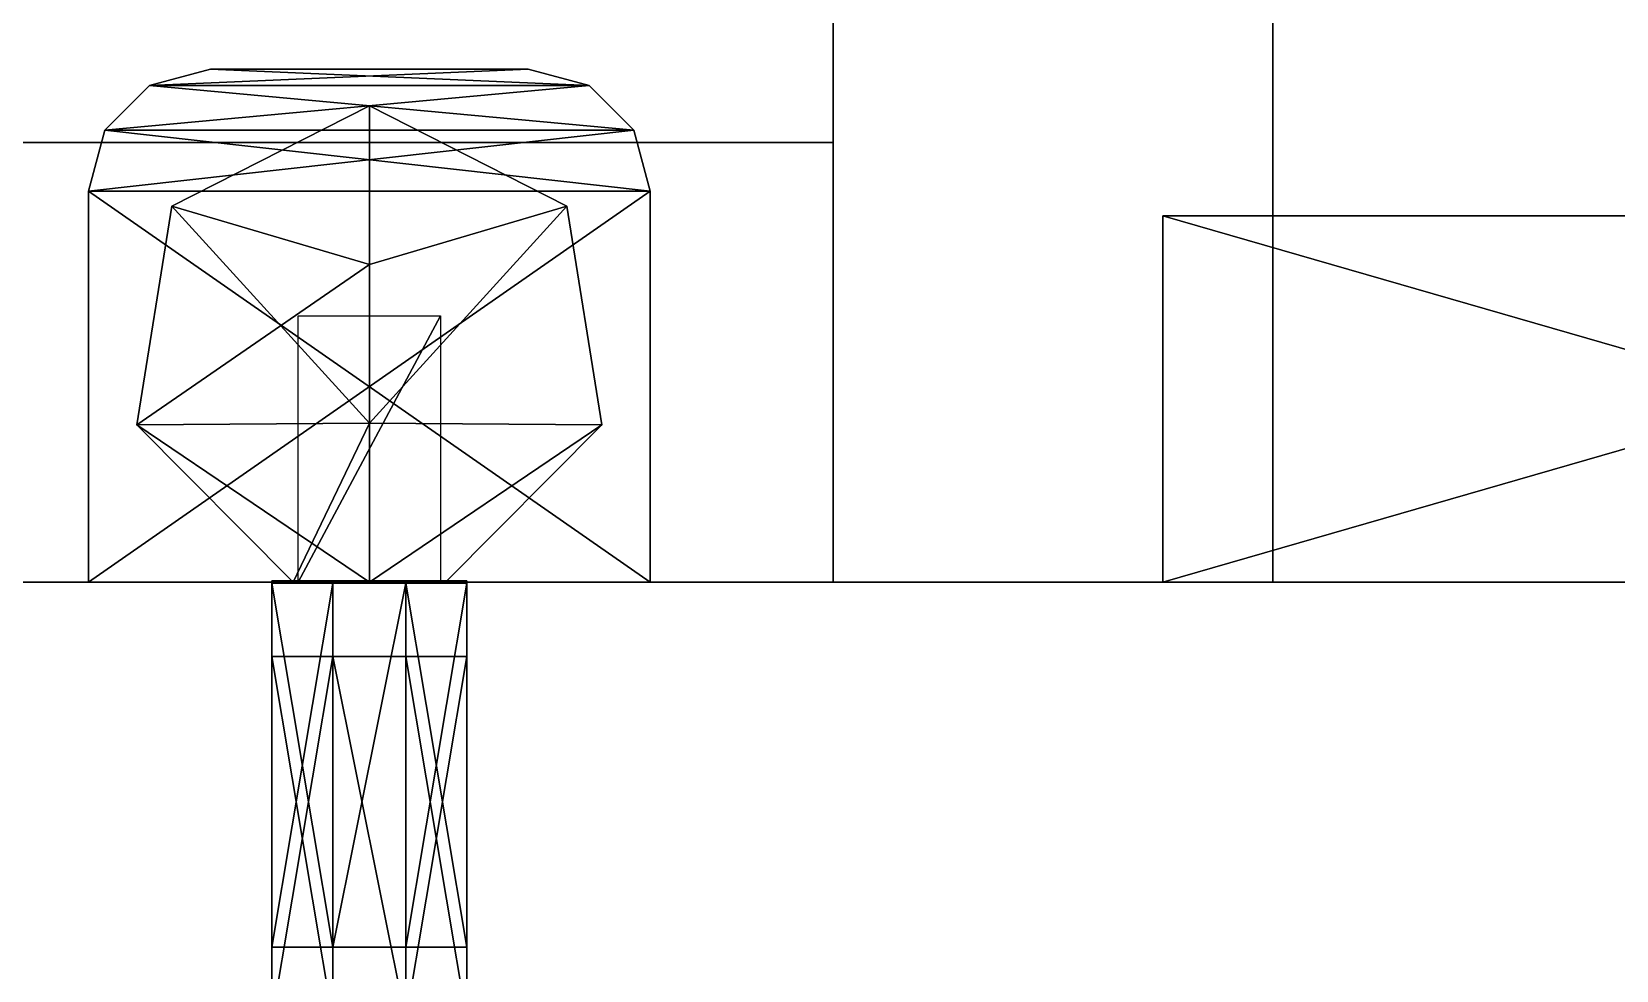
# Model space of a CAD drawing. Extents: x 0 to 4956, y -4930 to 0.
# Drawn here: x 559.2 to 624.1, y -2589.9 to -2551.5 of the extents above; entities that cross this region are included whole.
import ezdxf

# ---------------------------------------------------------------- set-up
doc = ezdxf.new("R2010")
doc.units = 0
for name, color, linetype in [('LAYER0', 7, 'CONTINUOUS'), ('LAYER144', 7, 'CONTINUOUS'), ('LAYER149', 7, 'CONTINUOUS'), ('LAYER162', 7, 'CONTINUOUS'), ('LAYER202', 7, 'CONTINUOUS'), ('LAYER207', 7, 'CONTINUOUS'), ('LAYER208', 254, 'CONTINUOUS'), ('LAYER218', 254, 'CONTINUOUS'), ('LAYER230', 7, 'CONTINUOUS'), ('LAYER235', 7, 'CONTINUOUS'), ('LAYER236', 254, 'CONTINUOUS'), ('LAYER246', 254, 'CONTINUOUS'), ('LAYER362', 253, 'CONTINUOUS'), ('LAYER364', 253, 'CONTINUOUS'), ('LAYER366', 253, 'CONTINUOUS'), ('LAYER368', 253, 'CONTINUOUS'), ('LAYER370', 253, 'CONTINUOUS'), ('LAYER533', 7, 'CONTINUOUS'), ('LAYER534', 7, 'CONTINUOUS')]:
    doc.layers.add(name, color=color, linetype=linetype)

msp = doc.modelspace()

# ---------------------------------------------------------------- linework, layer by layer
at = {"layer": 'LAYER0', "invisible_edges": 1}
for points in [[(4956, 0), (0, -4930), (0, 0), (4956, 0)], [(4956, -4930, 5), (0, 0, 5), (0, -4930, 5), (4956, -4930, 5)], [(0, 0, 5), (4956, -4930, 5), (4956, 0, 5), (0, 0, 5)], [(0, -4930), (4956, 0), (4956, -4930), (0, -4930)]]:
    msp.add_3dface(points, dxfattribs=at)
at = {"layer": 'LAYER144', "invisible_edges": 1}
for points in [[(120, -2574, 2545), (670, -2574, 5), (120, -2574, 5), (120, -2574, 2545)], [(670, -2574, 5), (120, -2574, 2545), (670, -2574, 2545), (670, -2574, 5)], [(120, -2592, 5), (670, -2574, 5), (670, -2592, 5), (120, -2592, 5)], [(670, -2574, 5), (120, -2592, 5), (120, -2574, 5), (670, -2574, 5)], [(120, -2574, 2545), (670, -2592, 2545), (670, -2574, 2545), (120, -2574, 2545)], [(670, -2592, 2545), (120, -2574, 2545), (120, -2592, 2545), (670, -2592, 2545)]]:
    msp.add_3dface(points, dxfattribs=at)
at = {"layer": 'LAYER149', "invisible_edges": 1}
for points in [[(120, -1794, 85), (670, -2574, 85), (120, -2574, 85), (120, -1794, 85)], [(670, -2574, 85), (120, -1794, 85), (670, -1794, 85), (670, -2574, 85)], [(670, -1794, 103), (120, -2574, 103), (670, -2574, 103), (670, -1794, 103)], [(120, -2574, 103), (670, -1794, 103), (120, -1794, 103), (120, -2574, 103)], [(120, -2574, 103), (670, -2574, 85), (670, -2574, 103), (120, -2574, 103)], [(670, -2574, 85), (120, -2574, 103), (120, -2574, 85), (670, -2574, 85)]]:
    msp.add_3dface(points, dxfattribs=at)
at = {"layer": 'LAYER162', "invisible_edges": 1}
for points in [[(120, -2574, 2544), (670, -1794, 2544), (120, -1794, 2544), (120, -2574, 2544)], [(670, -1794, 2544), (120, -2574, 2544), (670, -2574, 2544), (670, -1794, 2544)], [(670, -2574, 2526), (120, -1794, 2526), (670, -1794, 2526), (670, -2574, 2526)], [(120, -1794, 2526), (670, -2574, 2526), (120, -2574, 2526), (120, -1794, 2526)], [(120, -2574, 2544), (670, -2574, 2526), (670, -2574, 2544), (120, -2574, 2544)], [(670, -2574, 2526), (120, -2574, 2544), (120, -2574, 2526), (670, -2574, 2526)]]:
    msp.add_3dface(points, dxfattribs=at)
at = {"layer": 'LAYER202', "invisible_edges": 1}
for points in [[(144.6, -2574, 1989), (610, -1794, 1989), (144.6, -1794, 1989), (144.6, -2574, 1989)], [(610, -1794, 1989), (144.6, -2574, 1989), (610, -2574, 1989), (610, -1794, 1989)], [(610, -2574, 1971), (144.6, -1794, 1971), (610, -1794, 1971), (610, -2574, 1971)], [(144.6, -1794, 1971), (610, -2574, 1971), (144.6, -2574, 1971), (144.6, -1794, 1971)], [(610, -2574, 1971), (610, -1794, 1989), (610, -2574, 1989), (610, -2574, 1971)], [(610, -1794, 1989), (610, -2574, 1971), (610, -1794, 1971), (610, -1794, 1989)], [(144.6, -2574, 1989), (610, -2574, 1971), (610, -2574, 1989), (144.6, -2574, 1989)], [(610, -2574, 1971), (144.6, -2574, 1989), (144.6, -2574, 1971), (610, -2574, 1971)]]:
    msp.add_3dface(points, dxfattribs=at)
at = {"layer": 'LAYER207'}
for points in [[(566.5, -2553, 1969.01), (564, -2553.67, 1971), (566.5, -2553, 1971), (566.5, -2553, 1969.01)], [(564, -2553.67, 1969.01), (564, -2553.67, 1971), (566.5, -2553, 1969.01), (564, -2553.67, 1969.01)], [(579.5, -2553, 1969.01), (564, -2553.67, 1969.01), (566.5, -2553, 1969.01), (579.5, -2553, 1969.01)], [(582, -2553.67, 1969.01), (564, -2553.67, 1969.01), (579.5, -2553, 1969.01), (582, -2553.67, 1969.01)], [(564, -2553.67, 1971), (582, -2553.67, 1971), (566.5, -2553, 1971), (564, -2553.67, 1971)], [(579.5, -2553, 1969.01), (564, -2553.67, 1969.01), (582, -2553.67, 1969.01), (579.5, -2553, 1969.01)], [(566.5, -2553, 1969.01), (564, -2553.67, 1969.01), (579.5, -2553, 1969.01), (566.5, -2553, 1969.01)], [(579.5, -2553, 1971), (564, -2553.67, 1971), (582, -2553.67, 1971), (579.5, -2553, 1971)], [(566.5, -2553, 1971), (564, -2553.67, 1971), (579.5, -2553, 1971), (566.5, -2553, 1971)], [(564, -2553.67, 1969.01), (566.5, -2553, 1971), (566.5, -2553, 1969.01), (564, -2553.67, 1969.01)], [(564, -2553.67, 1971), (566.5, -2553, 1971), (564, -2553.67, 1969.01), (564, -2553.67, 1971)], [(566.5, -2553, 1971), (579.5, -2553, 1969.01), (579.5, -2553, 1971), (566.5, -2553, 1971)], [(566.5, -2553, 1969.01), (579.5, -2553, 1969.01), (566.5, -2553, 1971), (566.5, -2553, 1969.01)], [(566.5, -2553, 1969.01), (579.5, -2553, 1971), (579.5, -2553, 1969.01), (566.5, -2553, 1969.01)], [(566.5, -2553, 1971), (579.5, -2553, 1971), (566.5, -2553, 1969.01), (566.5, -2553, 1971)], [(566.5, -2553, 1971), (582, -2553.67, 1971), (579.5, -2553, 1971), (566.5, -2553, 1971)], [(579.5, -2553, 1971), (582, -2553.67, 1969.01), (579.5, -2553, 1969.01), (579.5, -2553, 1971)], [(582, -2553.67, 1971), (582, -2553.67, 1969.01), (579.5, -2553, 1971), (582, -2553.67, 1971)], [(582, -2553.67, 1969.01), (579.5, -2553, 1971), (579.5, -2553, 1969.01), (582, -2553.67, 1969.01)], [(582, -2553.67, 1971), (579.5, -2553, 1971), (582, -2553.67, 1969.01), (582, -2553.67, 1971)], [(564, -2553.67, 1969.01), (562.1699, -2555.5, 1971), (564, -2553.67, 1971), (564, -2553.67, 1969.01)], [(562.1699, -2555.5, 1969.01), (562.1699, -2555.5, 1971), (564, -2553.67, 1969.01), (562.1699, -2555.5, 1969.01)], [(582, -2553.67, 1969.01), (562.1699, -2555.5, 1969.01), (564, -2553.67, 1969.01), (582, -2553.67, 1969.01)], [(583.8301, -2555.5, 1969.01), (562.1699, -2555.5, 1969.01), (582, -2553.67, 1969.01), (583.8301, -2555.5, 1969.01)], [(562.1699, -2555.5, 1971), (583.8301, -2555.5, 1971), (564, -2553.67, 1971), (562.1699, -2555.5, 1971)], [(582, -2553.67, 1969.01), (562.1699, -2555.5, 1969.01), (583.8301, -2555.5, 1969.01), (582, -2553.67, 1969.01)], [(564, -2553.67, 1969.01), (562.1699, -2555.5, 1969.01), (582, -2553.67, 1969.01), (564, -2553.67, 1969.01)], [(582, -2553.67, 1971), (562.1699, -2555.5, 1971), (583.8301, -2555.5, 1971), (582, -2553.67, 1971)], [(564, -2553.67, 1971), (562.1699, -2555.5, 1971), (582, -2553.67, 1971), (564, -2553.67, 1971)], [(562.1699, -2555.5, 1969.01), (564, -2553.67, 1971), (564, -2553.67, 1969.01), (562.1699, -2555.5, 1969.01)], [(562.1699, -2555.5, 1971), (564, -2553.67, 1971), (562.1699, -2555.5, 1969.01), (562.1699, -2555.5, 1971)], [(564, -2553.67, 1971), (583.8301, -2555.5, 1971), (582, -2553.67, 1971), (564, -2553.67, 1971)], [(582, -2553.67, 1971), (583.8301, -2555.5, 1969.01), (582, -2553.67, 1969.01), (582, -2553.67, 1971)], [(583.8301, -2555.5, 1971), (583.8301, -2555.5, 1969.01), (582, -2553.67, 1971), (583.8301, -2555.5, 1971)], [(583.8301, -2555.5, 1969.01), (582, -2553.67, 1971), (582, -2553.67, 1969.01), (583.8301, -2555.5, 1969.01)], [(583.8301, -2555.5, 1971), (582, -2553.67, 1971), (583.8301, -2555.5, 1969.01), (583.8301, -2555.5, 1971)], [(564.9165, -2558.613, 1985), (573, -2561, 1985), (573, -2554.5, 1985), (564.9165, -2558.613, 1985)], [(573, -2554.5, 1971), (564.9165, -2558.613, 1985), (573, -2554.5, 1985), (573, -2554.5, 1971)], [(564.9165, -2558.613, 1971), (564.9165, -2558.613, 1985), (573, -2554.5, 1971), (564.9165, -2558.613, 1971)], [(573, -2554.5, 1971), (564.9165, -2558.613, 1985), (564.9165, -2558.613, 1971), (573, -2554.5, 1971)], [(573, -2554.5, 1985), (564.9165, -2558.613, 1985), (573, -2554.5, 1971), (573, -2554.5, 1985)], [(564.9165, -2558.613, 1985), (573, -2554.5, 1985), (573, -2561, 1985), (564.9165, -2558.613, 1985)], [(573, -2561, 1985), (581.0835, -2558.613, 1985), (573, -2554.5, 1985), (573, -2561, 1985)], [(573, -2554.5, 1985), (581.0835, -2558.613, 1971), (573, -2554.5, 1971), (573, -2554.5, 1985)], [(581.0835, -2558.613, 1985), (581.0835, -2558.613, 1971), (573, -2554.5, 1985), (581.0835, -2558.613, 1985)], [(581.0835, -2558.613, 1971), (573, -2554.5, 1985), (573, -2554.5, 1971), (581.0835, -2558.613, 1971)], [(581.0835, -2558.613, 1985), (573, -2554.5, 1985), (581.0835, -2558.613, 1971), (581.0835, -2558.613, 1985)], [(581.0835, -2558.613, 1985), (573, -2554.5, 1985), (573, -2561, 1985), (581.0835, -2558.613, 1985)], [(562.1699, -2555.5, 1969.01), (561.5, -2558, 1971), (562.1699, -2555.5, 1971), (562.1699, -2555.5, 1969.01)], [(561.5, -2558, 1969.01), (561.5, -2558, 1971), (562.1699, -2555.5, 1969.01), (561.5, -2558, 1969.01)], [(561.5, -2558, 1969.01), (562.1699, -2555.5, 1969.01), (584.5, -2558, 1969.01), (561.5, -2558, 1969.01)], [(561.5, -2558, 1971), (584.5, -2558, 1971), (562.1699, -2555.5, 1971), (561.5, -2558, 1971)], [(583.8301, -2555.5, 1969.01), (561.5, -2558, 1969.01), (584.5, -2558, 1969.01), (583.8301, -2555.5, 1969.01)], [(562.1699, -2555.5, 1969.01), (561.5, -2558, 1969.01), (583.8301, -2555.5, 1969.01), (562.1699, -2555.5, 1969.01)], [(583.8301, -2555.5, 1971), (561.5, -2558, 1971), (584.5, -2558, 1971), (583.8301, -2555.5, 1971)], [(562.1699, -2555.5, 1971), (561.5, -2558, 1971), (583.8301, -2555.5, 1971), (562.1699, -2555.5, 1971)], [(561.5, -2558, 1969.01), (562.1699, -2555.5, 1971), (562.1699, -2555.5, 1969.01), (561.5, -2558, 1969.01)], [(561.5, -2558, 1971), (562.1699, -2555.5, 1971), (561.5, -2558, 1969.01), (561.5, -2558, 1971)], [(584.5, -2558, 1969.01), (562.1699, -2555.5, 1969.01), (583.8301, -2555.5, 1969.01), (584.5, -2558, 1969.01)], [(562.1699, -2555.5, 1971), (584.5, -2558, 1971), (583.8301, -2555.5, 1971), (562.1699, -2555.5, 1971)], [(583.8301, -2555.5, 1971), (584.5, -2558, 1969.01), (583.8301, -2555.5, 1969.01), (583.8301, -2555.5, 1971)], [(584.5, -2558, 1971), (584.5, -2558, 1969.01), (583.8301, -2555.5, 1971), (584.5, -2558, 1971)], [(584.5, -2558, 1969.01), (583.8301, -2555.5, 1971), (583.8301, -2555.5, 1969.01), (584.5, -2558, 1969.01)], [(584.5, -2558, 1971), (583.8301, -2555.5, 1971), (584.5, -2558, 1969.01), (584.5, -2558, 1971)], [(561.5, -2574, 1969.01), (584.5, -2558, 1969.01), (584.5, -2574, 1969.01), (561.5, -2574, 1969.01)], [(561.5, -2558, 1969.01), (584.5, -2558, 1969.01), (561.5, -2574, 1969.01), (561.5, -2558, 1969.01)], [(561.5, -2574, 1971), (584.5, -2558, 1971), (584.5, -2574, 1971), (561.5, -2574, 1971)], [(561.5, -2558, 1971), (584.5, -2558, 1971), (561.5, -2574, 1971), (561.5, -2558, 1971)], [(561.5, -2558, 1971), (561.5, -2574, 1969.01), (561.5, -2558, 1969.01), (561.5, -2558, 1971)], [(561.5, -2574, 1971), (561.5, -2574, 1969.01), (561.5, -2558, 1971), (561.5, -2574, 1971)], [(584.5, -2558, 1969.01), (561.5, -2574, 1969.01), (561.5, -2558, 1969.01), (584.5, -2558, 1969.01)], [(584.5, -2574, 1969.01), (561.5, -2574, 1969.01), (584.5, -2558, 1969.01), (584.5, -2574, 1969.01)], [(561.5, -2574, 1969.01), (561.5, -2558, 1971), (561.5, -2558, 1969.01), (561.5, -2574, 1969.01)], [(561.5, -2574, 1971), (561.5, -2558, 1971), (561.5, -2574, 1969.01), (561.5, -2574, 1971)], [(561.5, -2558, 1971), (584.5, -2574, 1971), (584.5, -2558, 1971), (561.5, -2558, 1971)], [(561.5, -2574, 1971), (584.5, -2574, 1971), (561.5, -2558, 1971), (561.5, -2574, 1971)], [(584.5, -2558, 1969.01), (584.5, -2574, 1971), (584.5, -2574, 1969.01), (584.5, -2558, 1969.01)], [(584.5, -2558, 1971), (584.5, -2574, 1971), (584.5, -2558, 1969.01), (584.5, -2558, 1971)], [(584.5, -2574, 1971), (584.5, -2558, 1969.01), (584.5, -2558, 1971), (584.5, -2574, 1971)], [(584.5, -2574, 1969.01), (584.5, -2558, 1969.01), (584.5, -2574, 1971), (584.5, -2574, 1969.01)], [(563.4824, -2567.569, 1985), (573, -2561, 1985), (564.9165, -2558.613, 1985), (563.4824, -2567.569, 1985)], [(564.9165, -2558.613, 1971), (563.4824, -2567.569, 1985), (564.9165, -2558.613, 1985), (564.9165, -2558.613, 1971)], [(563.4824, -2567.569, 1971), (563.4824, -2567.569, 1985), (564.9165, -2558.613, 1971), (563.4824, -2567.569, 1971)], [(564.9165, -2558.613, 1971), (563.4824, -2567.569, 1985), (563.4824, -2567.569, 1971), (564.9165, -2558.613, 1971)], [(564.9165, -2558.613, 1985), (563.4824, -2567.569, 1985), (564.9165, -2558.613, 1971), (564.9165, -2558.613, 1985)], [(563.4824, -2567.569, 1985), (564.9165, -2558.613, 1985), (573, -2567.5, 1985), (563.4824, -2567.569, 1985)], [(573, -2567.5, 1985), (564.9165, -2558.613, 1985), (573, -2561, 1985), (573, -2567.5, 1985)], [(573, -2567.5, 1985), (581.0835, -2558.613, 1985), (573, -2561, 1985), (573, -2567.5, 1985)], [(582.5176, -2567.569, 1985), (581.0835, -2558.613, 1985), (573, -2567.5, 1985), (582.5176, -2567.569, 1985)], [(573, -2567.5, 1985), (581.0835, -2558.613, 1985), (573, -2561, 1985), (573, -2567.5, 1985)], [(582.5176, -2567.569, 1985), (581.0835, -2558.613, 1985), (573, -2567.5, 1985), (582.5176, -2567.569, 1985)], [(581.0835, -2558.613, 1985), (582.5176, -2567.569, 1971), (581.0835, -2558.613, 1971), (581.0835, -2558.613, 1985)], [(582.5176, -2567.569, 1985), (582.5176, -2567.569, 1971), (581.0835, -2558.613, 1985), (582.5176, -2567.569, 1985)], [(582.5176, -2567.569, 1971), (581.0835, -2558.613, 1985), (581.0835, -2558.613, 1971), (582.5176, -2567.569, 1971)], [(582.5176, -2567.569, 1985), (581.0835, -2558.613, 1985), (582.5176, -2567.569, 1971), (582.5176, -2567.569, 1985)], [(573, -2567.5, 1985), (573, -2561, 1985), (563.4824, -2567.569, 1985), (573, -2567.5, 1985)], [(575.9198, -2563.092, 1969), (570.0802, -2574, 1969), (570.0802, -2563.092, 1969), (575.9198, -2563.092, 1969)], [(575.9198, -2574, 1969), (570.0802, -2574, 1969), (575.9198, -2563.092, 1969), (575.9198, -2574, 1969)], [(569.8775, -2574, 1985), (573, -2567.5, 1985), (563.4824, -2567.569, 1985), (569.8775, -2574, 1985)], [(573, -2574, 1985), (563.4824, -2567.569, 1985), (573, -2567.5, 1985), (573, -2574, 1985)], [(563.4824, -2567.569, 1971), (569.8775, -2574, 1985), (563.4824, -2567.569, 1985), (563.4824, -2567.569, 1971)], [(569.8775, -2574, 1971), (569.8775, -2574, 1985), (563.4824, -2567.569, 1971), (569.8775, -2574, 1971)], [(563.4824, -2567.569, 1971), (569.8775, -2574, 1985), (569.8775, -2574, 1971), (563.4824, -2567.569, 1971)], [(563.4824, -2567.569, 1985), (569.8775, -2574, 1985), (563.4824, -2567.569, 1971), (563.4824, -2567.569, 1985)], [(569.8775, -2574, 1985), (563.4824, -2567.569, 1985), (573, -2574, 1985), (569.8775, -2574, 1985)], [(573, -2574, 1985), (573, -2567.5, 1985), (569.8775, -2574, 1985), (573, -2574, 1985)], [(573, -2574, 1985), (582.5176, -2567.569, 1985), (573, -2567.5, 1985), (573, -2574, 1985)], [(573, -2574, 1985), (582.5176, -2567.569, 1985), (573, -2567.5, 1985), (573, -2574, 1985)], [(576.1225, -2574, 1985), (582.5176, -2567.569, 1985), (573, -2574, 1985), (576.1225, -2574, 1985)], [(576.1225, -2574, 1985), (582.5176, -2567.569, 1985), (573, -2574, 1985), (576.1225, -2574, 1985)], [(582.5176, -2567.569, 1971), (576.1225, -2574, 1985), (576.1225, -2574, 1971), (582.5176, -2567.569, 1971)], [(582.5176, -2567.569, 1985), (576.1225, -2574, 1985), (582.5176, -2567.569, 1971), (582.5176, -2567.569, 1985)], [(576.1225, -2574, 1971), (582.5176, -2567.569, 1985), (582.5176, -2567.569, 1971), (576.1225, -2574, 1971)], [(576.1225, -2574, 1985), (582.5176, -2567.569, 1985), (576.1225, -2574, 1971), (576.1225, -2574, 1985)], [(584.5, -2574, 1969.01), (561.5, -2574, 1971), (561.5, -2574, 1969.01), (584.5, -2574, 1969.01)], [(584.5, -2574, 1971), (561.5, -2574, 1971), (584.5, -2574, 1969.01), (584.5, -2574, 1971)], [(561.5, -2574, 1969.01), (584.5, -2574, 1971), (584.5, -2574, 1969.01), (561.5, -2574, 1969.01)], [(561.5, -2574, 1971), (584.5, -2574, 1971), (561.5, -2574, 1969.01), (561.5, -2574, 1971)], [(576.1225, -2574, 1985), (569.8775, -2574, 1971), (576.1225, -2574, 1971), (576.1225, -2574, 1985)], [(569.8775, -2574, 1985), (569.8775, -2574, 1971), (576.1225, -2574, 1985), (569.8775, -2574, 1985)], [(569.8775, -2574, 1971), (576.1225, -2574, 1985), (576.1225, -2574, 1971), (569.8775, -2574, 1971)], [(569.8775, -2574, 1985), (576.1225, -2574, 1985), (569.8775, -2574, 1971), (569.8775, -2574, 1985)]]:
    msp.add_3dface(points, dxfattribs=at)
at = {"layer": 'LAYER208'}
for points in [[(571.5, -2573.95, 1979.83), (569, -2574.05, 1976.5), (571.5, -2574.05, 1979.83), (571.5, -2573.95, 1979.83)], [(569, -2573.95, 1976.5), (569, -2574.05, 1976.5), (571.5, -2573.95, 1979.83), (569, -2573.95, 1976.5)], [(569, -2573.95, 1976.5), (571.5, -2574.05, 1973.17), (569, -2574.05, 1976.5), (569, -2573.95, 1976.5)], [(571.5, -2573.95, 1973.17), (571.5, -2574.05, 1973.17), (569, -2573.95, 1976.5), (571.5, -2573.95, 1973.17)], [(577, -2573.95, 1980.5), (569, -2573.95, 1972.5), (569, -2573.95, 1980.5), (577, -2573.95, 1980.5)], [(577, -2573.95, 1972.5), (569, -2573.95, 1972.5), (577, -2573.95, 1980.5), (577, -2573.95, 1972.5)], [(569, -2574.05, 1972.5), (577, -2573.95, 1972.5), (577, -2574.05, 1972.5), (569, -2574.05, 1972.5)], [(569, -2573.95, 1972.5), (577, -2573.95, 1972.5), (569, -2574.05, 1972.5), (569, -2573.95, 1972.5)], [(577, -2574.05, 1980.5), (569, -2573.95, 1980.5), (569, -2574.05, 1980.5), (577, -2574.05, 1980.5)], [(577, -2573.95, 1980.5), (569, -2573.95, 1980.5), (577, -2574.05, 1980.5), (577, -2573.95, 1980.5)], [(569, -2574.05, 1972.5), (569, -2573.95, 1980.5), (569, -2573.95, 1972.5), (569, -2574.05, 1972.5)], [(569, -2574.05, 1980.5), (569, -2573.95, 1980.5), (569, -2574.05, 1972.5), (569, -2574.05, 1980.5)], [(571.5, -2574.05, 1979.83), (569, -2588.95, 1976.5), (571.5, -2588.95, 1979.83), (571.5, -2574.05, 1979.83)], [(569, -2574.05, 1976.5), (569, -2588.95, 1976.5), (571.5, -2574.05, 1979.83), (569, -2574.05, 1976.5)], [(569, -2574.05, 1976.5), (571.5, -2588.95, 1973.17), (569, -2588.95, 1976.5), (569, -2574.05, 1976.5)], [(571.5, -2574.05, 1973.17), (571.5, -2588.95, 1973.17), (569, -2574.05, 1976.5), (571.5, -2574.05, 1973.17)], [(569, -2574.05, 1980.5), (577, -2574.05, 1972.5), (577, -2574.05, 1980.5), (569, -2574.05, 1980.5)], [(569, -2574.05, 1972.5), (577, -2574.05, 1972.5), (569, -2574.05, 1980.5), (569, -2574.05, 1972.5)], [(571.5, -2573.95, 1979.83), (574.5, -2574.05, 1979.83), (574.5, -2573.95, 1979.83), (571.5, -2573.95, 1979.83)], [(571.5, -2574.05, 1979.83), (574.5, -2574.05, 1979.83), (571.5, -2573.95, 1979.83), (571.5, -2574.05, 1979.83)], [(571.5, -2574.05, 1973.17), (574.5, -2573.95, 1973.17), (574.5, -2574.05, 1973.17), (571.5, -2574.05, 1973.17)], [(571.5, -2573.95, 1973.17), (574.5, -2573.95, 1973.17), (571.5, -2574.05, 1973.17), (571.5, -2573.95, 1973.17)], [(571.5, -2588.95, 1979.83), (574.5, -2574.05, 1979.83), (571.5, -2574.05, 1979.83), (571.5, -2588.95, 1979.83)], [(574.5, -2588.95, 1979.83), (574.5, -2574.05, 1979.83), (571.5, -2588.95, 1979.83), (574.5, -2588.95, 1979.83)], [(571.5, -2588.95, 1973.17), (574.5, -2574.05, 1973.17), (574.5, -2588.95, 1973.17), (571.5, -2588.95, 1973.17)], [(571.5, -2574.05, 1973.17), (574.5, -2574.05, 1973.17), (571.5, -2588.95, 1973.17), (571.5, -2574.05, 1973.17)], [(574.5, -2574.05, 1979.83), (577, -2573.95, 1976.5), (574.5, -2573.95, 1979.83), (574.5, -2574.05, 1979.83)], [(577, -2574.05, 1976.5), (577, -2573.95, 1976.5), (574.5, -2574.05, 1979.83), (577, -2574.05, 1976.5)], [(577, -2574.05, 1976.5), (574.5, -2573.95, 1973.17), (577, -2573.95, 1976.5), (577, -2574.05, 1976.5)], [(574.5, -2574.05, 1973.17), (574.5, -2573.95, 1973.17), (577, -2574.05, 1976.5), (574.5, -2574.05, 1973.17)], [(574.5, -2588.95, 1979.83), (577, -2574.05, 1976.5), (574.5, -2574.05, 1979.83), (574.5, -2588.95, 1979.83)], [(577, -2588.95, 1976.5), (577, -2574.05, 1976.5), (574.5, -2588.95, 1979.83), (577, -2588.95, 1976.5)], [(577, -2588.95, 1976.5), (574.5, -2574.05, 1973.17), (577, -2574.05, 1976.5), (577, -2588.95, 1976.5)], [(574.5, -2588.95, 1973.17), (574.5, -2574.05, 1973.17), (577, -2588.95, 1976.5), (574.5, -2588.95, 1973.17)], [(577, -2574.05, 1980.5), (577, -2573.95, 1972.5), (577, -2573.95, 1980.5), (577, -2574.05, 1980.5)], [(577, -2574.05, 1972.5), (577, -2573.95, 1972.5), (577, -2574.05, 1980.5), (577, -2574.05, 1972.5)], [(569, -2588.95, 1976.5), (577, -2588.95, 1976.5), (571.5, -2588.95, 1979.83), (569, -2588.95, 1976.5)], [(569, -2588.95, 1976.5), (574.5, -2588.95, 1973.17), (577, -2588.95, 1976.5), (569, -2588.95, 1976.5)], [(571.5, -2588.95, 1973.17), (574.5, -2588.95, 1973.17), (569, -2588.95, 1976.5), (571.5, -2588.95, 1973.17)], [(571.5, -2588.95, 1979.83), (577, -2588.95, 1976.5), (574.5, -2588.95, 1979.83), (571.5, -2588.95, 1979.83)]]:
    msp.add_3dface(points, dxfattribs=at)
at = {"layer": 'LAYER218'}
for points in [[(571.5, -2577.05, 1979.83), (577, -2577.05, 1976.5), (569, -2577.05, 1976.5), (571.5, -2577.05, 1979.83)], [(577, -2577.05, 1976.5), (574.5, -2577.05, 1973.17), (569, -2577.05, 1976.5), (577, -2577.05, 1976.5)], [(569, -2577.05, 1976.5), (574.5, -2577.05, 1973.17), (571.5, -2577.05, 1973.17), (569, -2577.05, 1976.5)], [(571.5, -2577.05, 1979.83), (569, -2577.05, 1976.5), (571.5, -2591.95, 1979.83), (571.5, -2577.05, 1979.83)], [(571.5, -2591.95, 1979.83), (569, -2577.05, 1976.5), (569, -2591.95, 1976.5), (571.5, -2591.95, 1979.83)], [(569, -2577.05, 1976.5), (571.5, -2577.05, 1973.17), (569, -2591.95, 1976.5), (569, -2577.05, 1976.5)], [(569, -2591.95, 1976.5), (571.5, -2577.05, 1973.17), (571.5, -2591.95, 1973.17), (569, -2591.95, 1976.5)], [(574.5, -2577.05, 1979.83), (577, -2577.05, 1976.5), (571.5, -2577.05, 1979.83), (574.5, -2577.05, 1979.83)], [(571.5, -2591.95, 1979.83), (574.5, -2591.95, 1979.83), (571.5, -2577.05, 1979.83), (571.5, -2591.95, 1979.83)], [(571.5, -2577.05, 1979.83), (574.5, -2591.95, 1979.83), (574.5, -2577.05, 1979.83), (571.5, -2577.05, 1979.83)], [(574.5, -2577.05, 1973.17), (574.5, -2591.95, 1973.17), (571.5, -2577.05, 1973.17), (574.5, -2577.05, 1973.17)], [(571.5, -2577.05, 1973.17), (574.5, -2591.95, 1973.17), (571.5, -2591.95, 1973.17), (571.5, -2577.05, 1973.17)], [(574.5, -2591.95, 1979.83), (577, -2591.95, 1976.5), (574.5, -2577.05, 1979.83), (574.5, -2591.95, 1979.83)], [(574.5, -2577.05, 1979.83), (577, -2591.95, 1976.5), (577, -2577.05, 1976.5), (574.5, -2577.05, 1979.83)], [(577, -2591.95, 1976.5), (574.5, -2591.95, 1973.17), (577, -2577.05, 1976.5), (577, -2591.95, 1976.5)], [(577, -2577.05, 1976.5), (574.5, -2591.95, 1973.17), (574.5, -2577.05, 1973.17), (577, -2577.05, 1976.5)]]:
    msp.add_3dface(points, dxfattribs=at)
at = {"layer": 'LAYER230', "invisible_edges": 1}
for points in [[(144.6, -2574, 871), (610, -1794, 871), (144.6, -1794, 871), (144.6, -2574, 871)], [(610, -1794, 871), (144.6, -2574, 871), (610, -2574, 871), (610, -1794, 871)], [(610, -2574, 853), (144.6, -1794, 853), (610, -1794, 853), (610, -2574, 853)], [(144.6, -1794, 853), (610, -2574, 853), (144.6, -2574, 853), (144.6, -1794, 853)], [(610, -2574, 853), (610, -1794, 871), (610, -2574, 871), (610, -2574, 853)], [(610, -1794, 871), (610, -2574, 853), (610, -1794, 853), (610, -1794, 871)], [(144.6, -2574, 871), (610, -2574, 853), (610, -2574, 871), (144.6, -2574, 871)], [(610, -2574, 853), (144.6, -2574, 871), (144.6, -2574, 853), (610, -2574, 853)]]:
    msp.add_3dface(points, dxfattribs=at)
at = {"layer": 'LAYER235'}
for points in [[(566.5, -2553, 851.01), (564, -2553.67, 853), (566.5, -2553, 853), (566.5, -2553, 851.01)], [(564, -2553.67, 851.01), (564, -2553.67, 853), (566.5, -2553, 851.01), (564, -2553.67, 851.01)], [(579.5, -2553, 851.01), (564, -2553.67, 851.01), (566.5, -2553, 851.01), (579.5, -2553, 851.01)], [(582, -2553.67, 851.01), (564, -2553.67, 851.01), (579.5, -2553, 851.01), (582, -2553.67, 851.01)], [(564, -2553.67, 853), (582, -2553.67, 853), (566.5, -2553, 853), (564, -2553.67, 853)], [(579.5, -2553, 851.01), (564, -2553.67, 851.01), (582, -2553.67, 851.01), (579.5, -2553, 851.01)], [(566.5, -2553, 851.01), (564, -2553.67, 851.01), (579.5, -2553, 851.01), (566.5, -2553, 851.01)], [(579.5, -2553, 853), (564, -2553.67, 853), (582, -2553.67, 853), (579.5, -2553, 853)], [(566.5, -2553, 853), (564, -2553.67, 853), (579.5, -2553, 853), (566.5, -2553, 853)], [(564, -2553.67, 851.01), (566.5, -2553, 853), (566.5, -2553, 851.01), (564, -2553.67, 851.01)], [(564, -2553.67, 853), (566.5, -2553, 853), (564, -2553.67, 851.01), (564, -2553.67, 853)], [(566.5, -2553, 853), (579.5, -2553, 851.01), (579.5, -2553, 853), (566.5, -2553, 853)], [(566.5, -2553, 851.01), (579.5, -2553, 851.01), (566.5, -2553, 853), (566.5, -2553, 851.01)], [(566.5, -2553, 851.01), (579.5, -2553, 853), (579.5, -2553, 851.01), (566.5, -2553, 851.01)], [(566.5, -2553, 853), (579.5, -2553, 853), (566.5, -2553, 851.01), (566.5, -2553, 853)], [(566.5, -2553, 853), (582, -2553.67, 853), (579.5, -2553, 853), (566.5, -2553, 853)], [(579.5, -2553, 853), (582, -2553.67, 851.01), (579.5, -2553, 851.01), (579.5, -2553, 853)], [(582, -2553.67, 853), (582, -2553.67, 851.01), (579.5, -2553, 853), (582, -2553.67, 853)], [(582, -2553.67, 851.01), (579.5, -2553, 853), (579.5, -2553, 851.01), (582, -2553.67, 851.01)], [(582, -2553.67, 853), (579.5, -2553, 853), (582, -2553.67, 851.01), (582, -2553.67, 853)], [(564, -2553.67, 851.01), (562.1699, -2555.5, 853), (564, -2553.67, 853), (564, -2553.67, 851.01)], [(562.1699, -2555.5, 851.01), (562.1699, -2555.5, 853), (564, -2553.67, 851.01), (562.1699, -2555.5, 851.01)], [(582, -2553.67, 851.01), (562.1699, -2555.5, 851.01), (564, -2553.67, 851.01), (582, -2553.67, 851.01)], [(583.8301, -2555.5, 851.01), (562.1699, -2555.5, 851.01), (582, -2553.67, 851.01), (583.8301, -2555.5, 851.01)], [(562.1699, -2555.5, 853), (583.8301, -2555.5, 853), (564, -2553.67, 853), (562.1699, -2555.5, 853)], [(582, -2553.67, 851.01), (562.1699, -2555.5, 851.01), (583.8301, -2555.5, 851.01), (582, -2553.67, 851.01)], [(564, -2553.67, 851.01), (562.1699, -2555.5, 851.01), (582, -2553.67, 851.01), (564, -2553.67, 851.01)], [(582, -2553.67, 853), (562.1699, -2555.5, 853), (583.8301, -2555.5, 853), (582, -2553.67, 853)], [(564, -2553.67, 853), (562.1699, -2555.5, 853), (582, -2553.67, 853), (564, -2553.67, 853)], [(562.1699, -2555.5, 851.01), (564, -2553.67, 853), (564, -2553.67, 851.01), (562.1699, -2555.5, 851.01)], [(562.1699, -2555.5, 853), (564, -2553.67, 853), (562.1699, -2555.5, 851.01), (562.1699, -2555.5, 853)], [(564, -2553.67, 853), (583.8301, -2555.5, 853), (582, -2553.67, 853), (564, -2553.67, 853)], [(582, -2553.67, 853), (583.8301, -2555.5, 851.01), (582, -2553.67, 851.01), (582, -2553.67, 853)], [(583.8301, -2555.5, 853), (583.8301, -2555.5, 851.01), (582, -2553.67, 853), (583.8301, -2555.5, 853)], [(583.8301, -2555.5, 851.01), (582, -2553.67, 853), (582, -2553.67, 851.01), (583.8301, -2555.5, 851.01)], [(583.8301, -2555.5, 853), (582, -2553.67, 853), (583.8301, -2555.5, 851.01), (583.8301, -2555.5, 853)], [(564.9165, -2558.613, 867), (573, -2561, 867), (573, -2554.5, 867), (564.9165, -2558.613, 867)], [(573, -2554.5, 853), (564.9165, -2558.613, 867), (573, -2554.5, 867), (573, -2554.5, 853)], [(564.9165, -2558.613, 853), (564.9165, -2558.613, 867), (573, -2554.5, 853), (564.9165, -2558.613, 853)], [(573, -2554.5, 853), (564.9165, -2558.613, 867), (564.9165, -2558.613, 853), (573, -2554.5, 853)], [(573, -2554.5, 867), (564.9165, -2558.613, 867), (573, -2554.5, 853), (573, -2554.5, 867)], [(564.9165, -2558.613, 867), (573, -2554.5, 867), (573, -2561, 867), (564.9165, -2558.613, 867)], [(573, -2561, 867), (581.0835, -2558.613, 867), (573, -2554.5, 867), (573, -2561, 867)], [(573, -2554.5, 867), (581.0835, -2558.613, 853), (573, -2554.5, 853), (573, -2554.5, 867)], [(581.0835, -2558.613, 867), (581.0835, -2558.613, 853), (573, -2554.5, 867), (581.0835, -2558.613, 867)], [(581.0835, -2558.613, 853), (573, -2554.5, 867), (573, -2554.5, 853), (581.0835, -2558.613, 853)], [(581.0835, -2558.613, 867), (573, -2554.5, 867), (581.0835, -2558.613, 853), (581.0835, -2558.613, 867)], [(581.0835, -2558.613, 867), (573, -2554.5, 867), (573, -2561, 867), (581.0835, -2558.613, 867)], [(562.1699, -2555.5, 851.01), (561.5, -2558, 853), (562.1699, -2555.5, 853), (562.1699, -2555.5, 851.01)], [(561.5, -2558, 851.01), (561.5, -2558, 853), (562.1699, -2555.5, 851.01), (561.5, -2558, 851.01)], [(561.5, -2558, 851.01), (562.1699, -2555.5, 851.01), (584.5, -2558, 851.01), (561.5, -2558, 851.01)], [(561.5, -2558, 853), (584.5, -2558, 853), (562.1699, -2555.5, 853), (561.5, -2558, 853)], [(583.8301, -2555.5, 851.01), (561.5, -2558, 851.01), (584.5, -2558, 851.01), (583.8301, -2555.5, 851.01)], [(562.1699, -2555.5, 851.01), (561.5, -2558, 851.01), (583.8301, -2555.5, 851.01), (562.1699, -2555.5, 851.01)], [(583.8301, -2555.5, 853), (561.5, -2558, 853), (584.5, -2558, 853), (583.8301, -2555.5, 853)], [(562.1699, -2555.5, 853), (561.5, -2558, 853), (583.8301, -2555.5, 853), (562.1699, -2555.5, 853)], [(561.5, -2558, 851.01), (562.1699, -2555.5, 853), (562.1699, -2555.5, 851.01), (561.5, -2558, 851.01)], [(561.5, -2558, 853), (562.1699, -2555.5, 853), (561.5, -2558, 851.01), (561.5, -2558, 853)], [(584.5, -2558, 851.01), (562.1699, -2555.5, 851.01), (583.8301, -2555.5, 851.01), (584.5, -2558, 851.01)], [(562.1699, -2555.5, 853), (584.5, -2558, 853), (583.8301, -2555.5, 853), (562.1699, -2555.5, 853)], [(583.8301, -2555.5, 853), (584.5, -2558, 851.01), (583.8301, -2555.5, 851.01), (583.8301, -2555.5, 853)], [(584.5, -2558, 853), (584.5, -2558, 851.01), (583.8301, -2555.5, 853), (584.5, -2558, 853)], [(584.5, -2558, 851.01), (583.8301, -2555.5, 853), (583.8301, -2555.5, 851.01), (584.5, -2558, 851.01)], [(584.5, -2558, 853), (583.8301, -2555.5, 853), (584.5, -2558, 851.01), (584.5, -2558, 853)], [(561.5, -2574, 851.01), (584.5, -2558, 851.01), (584.5, -2574, 851.01), (561.5, -2574, 851.01)], [(561.5, -2558, 851.01), (584.5, -2558, 851.01), (561.5, -2574, 851.01), (561.5, -2558, 851.01)], [(561.5, -2574, 853), (584.5, -2558, 853), (584.5, -2574, 853), (561.5, -2574, 853)], [(561.5, -2558, 853), (584.5, -2558, 853), (561.5, -2574, 853), (561.5, -2558, 853)], [(561.5, -2558, 853), (561.5, -2574, 851.01), (561.5, -2558, 851.01), (561.5, -2558, 853)], [(561.5, -2574, 853), (561.5, -2574, 851.01), (561.5, -2558, 853), (561.5, -2574, 853)], [(584.5, -2558, 851.01), (561.5, -2574, 851.01), (561.5, -2558, 851.01), (584.5, -2558, 851.01)], [(584.5, -2574, 851.01), (561.5, -2574, 851.01), (584.5, -2558, 851.01), (584.5, -2574, 851.01)], [(561.5, -2574, 851.01), (561.5, -2558, 853), (561.5, -2558, 851.01), (561.5, -2574, 851.01)], [(561.5, -2574, 853), (561.5, -2558, 853), (561.5, -2574, 851.01), (561.5, -2574, 853)], [(561.5, -2558, 853), (584.5, -2574, 853), (584.5, -2558, 853), (561.5, -2558, 853)], [(561.5, -2574, 853), (584.5, -2574, 853), (561.5, -2558, 853), (561.5, -2574, 853)], [(584.5, -2558, 851.01), (584.5, -2574, 853), (584.5, -2574, 851.01), (584.5, -2558, 851.01)], [(584.5, -2558, 853), (584.5, -2574, 853), (584.5, -2558, 851.01), (584.5, -2558, 853)], [(584.5, -2574, 853), (584.5, -2558, 851.01), (584.5, -2558, 853), (584.5, -2574, 853)], [(584.5, -2574, 851.01), (584.5, -2558, 851.01), (584.5, -2574, 853), (584.5, -2574, 851.01)], [(563.4824, -2567.569, 867), (573, -2561, 867), (564.9165, -2558.613, 867), (563.4824, -2567.569, 867)], [(564.9165, -2558.613, 853), (563.4824, -2567.569, 867), (564.9165, -2558.613, 867), (564.9165, -2558.613, 853)], [(563.4824, -2567.569, 853), (563.4824, -2567.569, 867), (564.9165, -2558.613, 853), (563.4824, -2567.569, 853)], [(564.9165, -2558.613, 853), (563.4824, -2567.569, 867), (563.4824, -2567.569, 853), (564.9165, -2558.613, 853)], [(564.9165, -2558.613, 867), (563.4824, -2567.569, 867), (564.9165, -2558.613, 853), (564.9165, -2558.613, 867)], [(563.4824, -2567.569, 867), (564.9165, -2558.613, 867), (573, -2567.5, 867), (563.4824, -2567.569, 867)], [(573, -2567.5, 867), (564.9165, -2558.613, 867), (573, -2561, 867), (573, -2567.5, 867)], [(573, -2567.5, 867), (581.0835, -2558.613, 867), (573, -2561, 867), (573, -2567.5, 867)], [(582.5176, -2567.569, 867), (581.0835, -2558.613, 867), (573, -2567.5, 867), (582.5176, -2567.569, 867)], [(573, -2567.5, 867), (581.0835, -2558.613, 867), (573, -2561, 867), (573, -2567.5, 867)], [(582.5176, -2567.569, 867), (581.0835, -2558.613, 867), (573, -2567.5, 867), (582.5176, -2567.569, 867)], [(581.0835, -2558.613, 867), (582.5176, -2567.569, 853), (581.0835, -2558.613, 853), (581.0835, -2558.613, 867)], [(582.5176, -2567.569, 867), (582.5176, -2567.569, 853), (581.0835, -2558.613, 867), (582.5176, -2567.569, 867)], [(582.5176, -2567.569, 853), (581.0835, -2558.613, 867), (581.0835, -2558.613, 853), (582.5176, -2567.569, 853)], [(582.5176, -2567.569, 867), (581.0835, -2558.613, 867), (582.5176, -2567.569, 853), (582.5176, -2567.569, 867)], [(573, -2567.5, 867), (573, -2561, 867), (563.4824, -2567.569, 867), (573, -2567.5, 867)], [(575.9198, -2563.092, 851), (570.0802, -2574, 851), (570.0802, -2563.092, 851), (575.9198, -2563.092, 851)], [(575.9198, -2574, 851), (570.0802, -2574, 851), (575.9198, -2563.092, 851), (575.9198, -2574, 851)], [(569.8775, -2574, 867), (573, -2567.5, 867), (563.4824, -2567.569, 867), (569.8775, -2574, 867)], [(573, -2574, 867), (563.4824, -2567.569, 867), (573, -2567.5, 867), (573, -2574, 867)], [(563.4824, -2567.569, 853), (569.8775, -2574, 867), (563.4824, -2567.569, 867), (563.4824, -2567.569, 853)], [(569.8775, -2574, 853), (569.8775, -2574, 867), (563.4824, -2567.569, 853), (569.8775, -2574, 853)], [(563.4824, -2567.569, 853), (569.8775, -2574, 867), (569.8775, -2574, 853), (563.4824, -2567.569, 853)], [(563.4824, -2567.569, 867), (569.8775, -2574, 867), (563.4824, -2567.569, 853), (563.4824, -2567.569, 867)], [(569.8775, -2574, 867), (563.4824, -2567.569, 867), (573, -2574, 867), (569.8775, -2574, 867)], [(573, -2574, 867), (573, -2567.5, 867), (569.8775, -2574, 867), (573, -2574, 867)], [(573, -2574, 867), (582.5176, -2567.569, 867), (573, -2567.5, 867), (573, -2574, 867)], [(573, -2574, 867), (582.5176, -2567.569, 867), (573, -2567.5, 867), (573, -2574, 867)], [(576.1225, -2574, 867), (582.5176, -2567.569, 867), (573, -2574, 867), (576.1225, -2574, 867)], [(576.1225, -2574, 867), (582.5176, -2567.569, 867), (573, -2574, 867), (576.1225, -2574, 867)], [(582.5176, -2567.569, 853), (576.1225, -2574, 867), (576.1225, -2574, 853), (582.5176, -2567.569, 853)], [(582.5176, -2567.569, 867), (576.1225, -2574, 867), (582.5176, -2567.569, 853), (582.5176, -2567.569, 867)], [(576.1225, -2574, 853), (582.5176, -2567.569, 867), (582.5176, -2567.569, 853), (576.1225, -2574, 853)], [(576.1225, -2574, 867), (582.5176, -2567.569, 867), (576.1225, -2574, 853), (576.1225, -2574, 867)], [(584.5, -2574, 851.01), (561.5, -2574, 853), (561.5, -2574, 851.01), (584.5, -2574, 851.01)], [(584.5, -2574, 853), (561.5, -2574, 853), (584.5, -2574, 851.01), (584.5, -2574, 853)], [(561.5, -2574, 851.01), (584.5, -2574, 853), (584.5, -2574, 851.01), (561.5, -2574, 851.01)], [(561.5, -2574, 853), (584.5, -2574, 853), (561.5, -2574, 851.01), (561.5, -2574, 853)], [(576.1225, -2574, 867), (569.8775, -2574, 853), (576.1225, -2574, 853), (576.1225, -2574, 867)], [(569.8775, -2574, 867), (569.8775, -2574, 853), (576.1225, -2574, 867), (569.8775, -2574, 867)], [(569.8775, -2574, 853), (576.1225, -2574, 867), (576.1225, -2574, 853), (569.8775, -2574, 853)], [(569.8775, -2574, 867), (576.1225, -2574, 867), (569.8775, -2574, 853), (569.8775, -2574, 867)]]:
    msp.add_3dface(points, dxfattribs=at)
at = {"layer": 'LAYER236'}
for points in [[(571.5, -2573.95, 861.8301), (569, -2574.05, 858.5), (571.5, -2574.05, 861.8301), (571.5, -2573.95, 861.8301)], [(569, -2573.95, 858.5), (569, -2574.05, 858.5), (571.5, -2573.95, 861.8301), (569, -2573.95, 858.5)], [(569, -2573.95, 858.5), (571.5, -2574.05, 855.1699), (569, -2574.05, 858.5), (569, -2573.95, 858.5)], [(571.5, -2573.95, 855.1699), (571.5, -2574.05, 855.1699), (569, -2573.95, 858.5), (571.5, -2573.95, 855.1699)], [(577, -2573.95, 862.5), (569, -2573.95, 854.5), (569, -2573.95, 862.5), (577, -2573.95, 862.5)], [(577, -2573.95, 854.5), (569, -2573.95, 854.5), (577, -2573.95, 862.5), (577, -2573.95, 854.5)], [(569, -2574.05, 854.5), (577, -2573.95, 854.5), (577, -2574.05, 854.5), (569, -2574.05, 854.5)], [(569, -2573.95, 854.5), (577, -2573.95, 854.5), (569, -2574.05, 854.5), (569, -2573.95, 854.5)], [(577, -2574.05, 862.5), (569, -2573.95, 862.5), (569, -2574.05, 862.5), (577, -2574.05, 862.5)], [(577, -2573.95, 862.5), (569, -2573.95, 862.5), (577, -2574.05, 862.5), (577, -2573.95, 862.5)], [(569, -2574.05, 854.5), (569, -2573.95, 862.5), (569, -2573.95, 854.5), (569, -2574.05, 854.5)], [(569, -2574.05, 862.5), (569, -2573.95, 862.5), (569, -2574.05, 854.5), (569, -2574.05, 862.5)], [(571.5, -2574.05, 861.8301), (569, -2588.95, 858.5), (571.5, -2588.95, 861.8301), (571.5, -2574.05, 861.8301)], [(569, -2574.05, 858.5), (569, -2588.95, 858.5), (571.5, -2574.05, 861.8301), (569, -2574.05, 858.5)], [(569, -2574.05, 858.5), (571.5, -2588.95, 855.1699), (569, -2588.95, 858.5), (569, -2574.05, 858.5)], [(571.5, -2574.05, 855.1699), (571.5, -2588.95, 855.1699), (569, -2574.05, 858.5), (571.5, -2574.05, 855.1699)], [(569, -2574.05, 862.5), (577, -2574.05, 854.5), (577, -2574.05, 862.5), (569, -2574.05, 862.5)], [(569, -2574.05, 854.5), (577, -2574.05, 854.5), (569, -2574.05, 862.5), (569, -2574.05, 854.5)], [(571.5, -2573.95, 861.8301), (574.5, -2574.05, 861.8301), (574.5, -2573.95, 861.8301), (571.5, -2573.95, 861.8301)], [(571.5, -2574.05, 861.8301), (574.5, -2574.05, 861.8301), (571.5, -2573.95, 861.8301), (571.5, -2574.05, 861.8301)], [(571.5, -2574.05, 855.1699), (574.5, -2573.95, 855.1699), (574.5, -2574.05, 855.1699), (571.5, -2574.05, 855.1699)], [(571.5, -2573.95, 855.1699), (574.5, -2573.95, 855.1699), (571.5, -2574.05, 855.1699), (571.5, -2573.95, 855.1699)], [(571.5, -2588.95, 861.8301), (574.5, -2574.05, 861.8301), (571.5, -2574.05, 861.8301), (571.5, -2588.95, 861.8301)], [(574.5, -2588.95, 861.8301), (574.5, -2574.05, 861.8301), (571.5, -2588.95, 861.8301), (574.5, -2588.95, 861.8301)], [(571.5, -2588.95, 855.1699), (574.5, -2574.05, 855.1699), (574.5, -2588.95, 855.1699), (571.5, -2588.95, 855.1699)], [(571.5, -2574.05, 855.1699), (574.5, -2574.05, 855.1699), (571.5, -2588.95, 855.1699), (571.5, -2574.05, 855.1699)], [(574.5, -2574.05, 861.8301), (577, -2573.95, 858.5), (574.5, -2573.95, 861.8301), (574.5, -2574.05, 861.8301)], [(577, -2574.05, 858.5), (577, -2573.95, 858.5), (574.5, -2574.05, 861.8301), (577, -2574.05, 858.5)], [(577, -2574.05, 858.5), (574.5, -2573.95, 855.1699), (577, -2573.95, 858.5), (577, -2574.05, 858.5)], [(574.5, -2574.05, 855.1699), (574.5, -2573.95, 855.1699), (577, -2574.05, 858.5), (574.5, -2574.05, 855.1699)], [(574.5, -2588.95, 861.8301), (577, -2574.05, 858.5), (574.5, -2574.05, 861.8301), (574.5, -2588.95, 861.8301)], [(577, -2588.95, 858.5), (577, -2574.05, 858.5), (574.5, -2588.95, 861.8301), (577, -2588.95, 858.5)], [(577, -2588.95, 858.5), (574.5, -2574.05, 855.1699), (577, -2574.05, 858.5), (577, -2588.95, 858.5)], [(574.5, -2588.95, 855.1699), (574.5, -2574.05, 855.1699), (577, -2588.95, 858.5), (574.5, -2588.95, 855.1699)], [(577, -2574.05, 862.5), (577, -2573.95, 854.5), (577, -2573.95, 862.5), (577, -2574.05, 862.5)], [(577, -2574.05, 854.5), (577, -2573.95, 854.5), (577, -2574.05, 862.5), (577, -2574.05, 854.5)], [(569, -2588.95, 858.5), (577, -2588.95, 858.5), (571.5, -2588.95, 861.8301), (569, -2588.95, 858.5)], [(569, -2588.95, 858.5), (574.5, -2588.95, 855.1699), (577, -2588.95, 858.5), (569, -2588.95, 858.5)], [(571.5, -2588.95, 855.1699), (574.5, -2588.95, 855.1699), (569, -2588.95, 858.5), (571.5, -2588.95, 855.1699)], [(571.5, -2588.95, 861.8301), (577, -2588.95, 858.5), (574.5, -2588.95, 861.8301), (571.5, -2588.95, 861.8301)]]:
    msp.add_3dface(points, dxfattribs=at)
at = {"layer": 'LAYER246'}
for points in [[(571.5, -2577.05, 861.8301), (577, -2577.05, 858.5), (569, -2577.05, 858.5), (571.5, -2577.05, 861.8301)], [(577, -2577.05, 858.5), (574.5, -2577.05, 855.1699), (569, -2577.05, 858.5), (577, -2577.05, 858.5)], [(569, -2577.05, 858.5), (574.5, -2577.05, 855.1699), (571.5, -2577.05, 855.1699), (569, -2577.05, 858.5)], [(571.5, -2577.05, 861.8301), (569, -2577.05, 858.5), (571.5, -2591.95, 861.8301), (571.5, -2577.05, 861.8301)], [(571.5, -2591.95, 861.8301), (569, -2577.05, 858.5), (569, -2591.95, 858.5), (571.5, -2591.95, 861.8301)], [(569, -2577.05, 858.5), (571.5, -2577.05, 855.1699), (569, -2591.95, 858.5), (569, -2577.05, 858.5)], [(569, -2591.95, 858.5), (571.5, -2577.05, 855.1699), (571.5, -2591.95, 855.1699), (569, -2591.95, 858.5)], [(574.5, -2577.05, 861.8301), (577, -2577.05, 858.5), (571.5, -2577.05, 861.8301), (574.5, -2577.05, 861.8301)], [(571.5, -2591.95, 861.8301), (574.5, -2591.95, 861.8301), (571.5, -2577.05, 861.8301), (571.5, -2591.95, 861.8301)], [(571.5, -2577.05, 861.8301), (574.5, -2591.95, 861.8301), (574.5, -2577.05, 861.8301), (571.5, -2577.05, 861.8301)], [(574.5, -2577.05, 855.1699), (574.5, -2591.95, 855.1699), (571.5, -2577.05, 855.1699), (574.5, -2577.05, 855.1699)], [(571.5, -2577.05, 855.1699), (574.5, -2591.95, 855.1699), (571.5, -2591.95, 855.1699), (571.5, -2577.05, 855.1699)], [(574.5, -2591.95, 861.8301), (577, -2591.95, 858.5), (574.5, -2577.05, 861.8301), (574.5, -2591.95, 861.8301)], [(574.5, -2577.05, 861.8301), (577, -2591.95, 858.5), (577, -2577.05, 858.5), (574.5, -2577.05, 861.8301)], [(577, -2591.95, 858.5), (574.5, -2591.95, 855.1699), (577, -2577.05, 858.5), (577, -2591.95, 858.5)], [(577, -2577.05, 858.5), (574.5, -2591.95, 855.1699), (574.5, -2577.05, 855.1699), (577, -2577.05, 858.5)]]:
    msp.add_3dface(points, dxfattribs=at)
at = {"layer": 'LAYER362'}
for points in [[(605.5, -2574, 181.2174), (657.5, -2559, 181.2174), (657.5, -2574, 181.2174), (605.5, -2574, 181.2174)], [(605.5, -2559, 181.2174), (657.5, -2559, 181.2174), (605.5, -2574, 181.2174), (605.5, -2559, 181.2174)], [(605.5, -2574, 194.7826), (605.5, -2559, 181.2174), (605.5, -2574, 181.2174), (605.5, -2574, 194.7826)], [(605.5, -2559, 194.7826), (605.5, -2559, 181.2174), (605.5, -2574, 194.7826), (605.5, -2559, 194.7826)], [(657.5, -2574, 194.7826), (605.5, -2559, 194.7826), (605.5, -2574, 194.7826), (657.5, -2574, 194.7826)], [(657.5, -2559, 194.7826), (605.5, -2559, 194.7826), (657.5, -2574, 194.7826), (657.5, -2559, 194.7826)], [(605.5, -2559, 181.2174), (657.5, -2559, 194.7826), (657.5, -2559, 181.2174), (605.5, -2559, 181.2174)], [(605.5, -2559, 194.7826), (657.5, -2559, 194.7826), (605.5, -2559, 181.2174), (605.5, -2559, 194.7826)]]:
    msp.add_3dface(points, dxfattribs=at)
at = {"layer": 'LAYER364'}
for points in [[(605.5, -2574, 744.7174), (657.5, -2559, 744.7174), (657.5, -2574, 744.7174), (605.5, -2574, 744.7174)], [(605.5, -2559, 744.7174), (657.5, -2559, 744.7174), (605.5, -2574, 744.7174), (605.5, -2559, 744.7174)], [(605.5, -2574, 758.2826), (605.5, -2559, 744.7174), (605.5, -2574, 744.7174), (605.5, -2574, 758.2826)], [(605.5, -2559, 758.2826), (605.5, -2559, 744.7174), (605.5, -2574, 758.2826), (605.5, -2559, 758.2826)], [(657.5, -2574, 758.2826), (605.5, -2559, 758.2826), (605.5, -2574, 758.2826), (657.5, -2574, 758.2826)], [(657.5, -2559, 758.2826), (605.5, -2559, 758.2826), (657.5, -2574, 758.2826), (657.5, -2559, 758.2826)], [(605.5, -2559, 744.7174), (657.5, -2559, 758.2826), (657.5, -2559, 744.7174), (605.5, -2559, 744.7174)], [(605.5, -2559, 758.2826), (657.5, -2559, 758.2826), (605.5, -2559, 744.7174), (605.5, -2559, 758.2826)]]:
    msp.add_3dface(points, dxfattribs=at)
at = {"layer": 'LAYER366'}
for points in [[(605.5, -2574, 1308.217), (657.5, -2559, 1308.217), (657.5, -2574, 1308.217), (605.5, -2574, 1308.217)], [(605.5, -2559, 1308.217), (657.5, -2559, 1308.217), (605.5, -2574, 1308.217), (605.5, -2559, 1308.217)], [(605.5, -2574, 1321.783), (605.5, -2559, 1308.217), (605.5, -2574, 1308.217), (605.5, -2574, 1321.783)], [(605.5, -2559, 1321.783), (605.5, -2559, 1308.217), (605.5, -2574, 1321.783), (605.5, -2559, 1321.783)], [(657.5, -2574, 1321.783), (605.5, -2559, 1321.783), (605.5, -2574, 1321.783), (657.5, -2574, 1321.783)], [(657.5, -2559, 1321.783), (605.5, -2559, 1321.783), (657.5, -2574, 1321.783), (657.5, -2559, 1321.783)], [(605.5, -2559, 1308.217), (657.5, -2559, 1321.783), (657.5, -2559, 1308.217), (605.5, -2559, 1308.217)], [(605.5, -2559, 1321.783), (657.5, -2559, 1321.783), (605.5, -2559, 1308.217), (605.5, -2559, 1321.783)]]:
    msp.add_3dface(points, dxfattribs=at)
at = {"layer": 'LAYER368'}
for points in [[(605.5, -2574, 1871.717), (657.5, -2559, 1871.717), (657.5, -2574, 1871.717), (605.5, -2574, 1871.717)], [(605.5, -2559, 1871.717), (657.5, -2559, 1871.717), (605.5, -2574, 1871.717), (605.5, -2559, 1871.717)], [(605.5, -2574, 1885.283), (605.5, -2559, 1871.717), (605.5, -2574, 1871.717), (605.5, -2574, 1885.283)], [(605.5, -2559, 1885.283), (605.5, -2559, 1871.717), (605.5, -2574, 1885.283), (605.5, -2559, 1885.283)], [(657.5, -2574, 1885.283), (605.5, -2559, 1885.283), (605.5, -2574, 1885.283), (657.5, -2574, 1885.283)], [(657.5, -2559, 1885.283), (605.5, -2559, 1885.283), (657.5, -2574, 1885.283), (657.5, -2559, 1885.283)], [(605.5, -2559, 1871.717), (657.5, -2559, 1885.283), (657.5, -2559, 1871.717), (605.5, -2559, 1871.717)], [(605.5, -2559, 1885.283), (657.5, -2559, 1885.283), (605.5, -2559, 1871.717), (605.5, -2559, 1885.283)]]:
    msp.add_3dface(points, dxfattribs=at)
at = {"layer": 'LAYER370'}
for points in [[(605.5, -2574, 2435.217), (657.5, -2559, 2435.217), (657.5, -2574, 2435.217), (605.5, -2574, 2435.217)], [(605.5, -2559, 2435.217), (657.5, -2559, 2435.217), (605.5, -2574, 2435.217), (605.5, -2559, 2435.217)], [(605.5, -2574, 2448.783), (605.5, -2559, 2435.217), (605.5, -2574, 2435.217), (605.5, -2574, 2448.783)], [(605.5, -2559, 2448.783), (605.5, -2559, 2435.217), (605.5, -2574, 2448.783), (605.5, -2559, 2448.783)], [(657.5, -2574, 2448.783), (605.5, -2559, 2448.783), (605.5, -2574, 2448.783), (657.5, -2574, 2448.783)], [(657.5, -2559, 2448.783), (605.5, -2559, 2448.783), (657.5, -2574, 2448.783), (657.5, -2559, 2448.783)], [(605.5, -2559, 2435.217), (657.5, -2559, 2448.783), (657.5, -2559, 2435.217), (605.5, -2559, 2435.217)], [(605.5, -2559, 2448.783), (657.5, -2559, 2448.783), (605.5, -2559, 2435.217), (605.5, -2559, 2448.783)]]:
    msp.add_3dface(points, dxfattribs=at)
at = {"layer": 'LAYER533', "invisible_edges": 1}
for points in [[(192, -2538, 853), (592, -2556, 853), (592, -2538, 853), (192, -2538, 853)], [(592, -2556, 853), (192, -2538, 853), (192, -2556, 853), (592, -2556, 853)], [(192, -2556, 103), (592, -2538, 103), (592, -2556, 103), (192, -2556, 103)], [(592, -2538, 103), (192, -2556, 103), (192, -2538, 103), (592, -2538, 103)], [(592, -2538, 103), (592, -2556, 853), (592, -2556, 103), (592, -2538, 103)], [(592, -2556, 853), (592, -2538, 103), (592, -2538, 853), (592, -2556, 853)], [(192, -2556, 103), (592, -2556, 853), (192, -2556, 853), (192, -2556, 103)], [(592, -2556, 853), (192, -2556, 103), (592, -2556, 103), (592, -2556, 853)]]:
    msp.add_3dface(points, dxfattribs=at)
at = {"layer": 'LAYER534', "invisible_edges": 1}
for points in [[(512, -2556, 853), (592, -2574, 853), (592, -2556, 853), (512, -2556, 853)], [(592, -2574, 853), (512, -2556, 853), (512, -2574, 853), (592, -2574, 853)], [(512, -2574, 103), (592, -2556, 103), (592, -2574, 103), (512, -2574, 103)], [(592, -2556, 103), (512, -2574, 103), (512, -2556, 103), (592, -2556, 103)], [(592, -2556, 103), (512, -2556, 853), (592, -2556, 853), (592, -2556, 103)], [(512, -2556, 853), (592, -2556, 103), (512, -2556, 103), (512, -2556, 853)], [(592, -2556, 103), (592, -2574, 853), (592, -2574, 103), (592, -2556, 103)], [(592, -2574, 853), (592, -2556, 103), (592, -2556, 853), (592, -2574, 853)], [(512, -2574, 103), (592, -2574, 853), (512, -2574, 853), (512, -2574, 103)], [(592, -2574, 853), (512, -2574, 103), (592, -2574, 103), (592, -2574, 853)]]:
    msp.add_3dface(points, dxfattribs=at)

doc.saveas('drawing.dxf')
